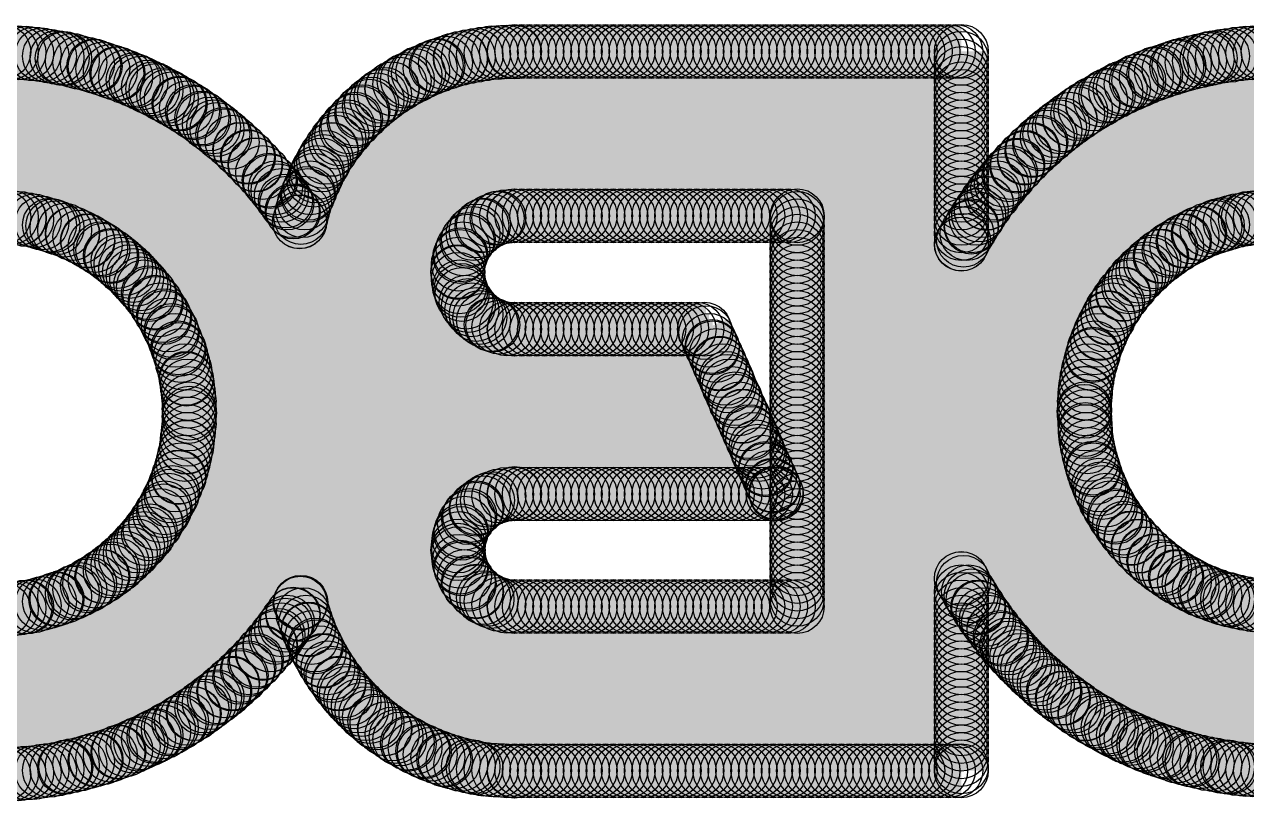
# Model space of a CAD drawing. Extents: x 100 to 134.1, y 89.7 to 148.
# Drawn here: x 128.155 to 130.424, y 115.029 to 116.472 of the extents above; entities that cross this region are included whole.
import ezdxf

# ---------------------------------------------------------------- set-up
doc = ezdxf.new("R2010")
doc.units = 0
doc.layers.get('0').update_dxf_attribs({"linetype": 'CONTINUOUS'})
doc.layers.add('SILK-BOTTOM_PHO', color=5, linetype='CONTINUOUS')

# ---------------------------------------------------------------- blocks, each defined once
blk = doc.blocks.new('ROUND_1')
blk.add_circle((0, 0), 0.05)

msp = doc.modelspace()

# ---------------------------------------------------------------- linework, layer by layer
at = {"layer": 'SILK-BOTTOM_PHO', "const_width": 0.100076}
for points in [[(128.224788, 116.409216), (127.966978, 116.409216)], [(128.11633, 116.4209), (128.11633, 116.114576)], [(128.1303, 116.420138), (128.1303, 116.113814)], [(128.144524, 116.419376), (128.144524, 116.112036)], [(128.158748, 116.418614), (128.158748, 116.10975)], [(128.172718, 116.41709), (128.172718, 116.107464)], [(128.186942, 116.415566), (128.186942, 116.1034)], [(128.201166, 116.41328), (128.201166, 116.09959)], [(128.215136, 116.41074), (128.215136, 116.094764)], [(128.22936, 116.408454), (128.22936, 116.090192)], [(128.243584, 116.405406), (128.243584, 116.083842)], [(128.95072, 116.405406), (128.95072, 115.102386)], [(129.894584, 116.409216), (128.964182, 116.409216)], [(128.964944, 116.409216), (128.964944, 116.044472)], [(128.979168, 116.412264), (128.979168, 116.07292)], [(128.993392, 116.414804), (128.993392, 116.088668)], [(129.007362, 116.41709), (129.007362, 116.09959)], [(129.021586, 116.419376), (129.021586, 116.107464)], [(129.03581, 116.420138), (129.03581, 116.113052)], [(129.04978, 116.4209), (129.04978, 116.115338)], [(129.064004, 116.4209), (129.064004, 116.116862)], [(129.894584, 116.421916), (129.064766, 116.421916)], [(129.078228, 116.421916), (129.078228, 116.116862)], [(129.092198, 116.421916), (129.092198, 116.116862)], [(129.106422, 116.421916), (129.106422, 116.116862)], [(129.120646, 116.421916), (129.120646, 116.116862)], [(129.13487, 116.421916), (129.13487, 116.116862)], [(129.14884, 116.421916), (129.14884, 116.116862)], [(129.163064, 116.421916), (129.163064, 116.116862)], [(129.177288, 116.421916), (129.177288, 116.116862)], [(129.191258, 116.421916), (129.191258, 116.116862)], [(129.205482, 116.421916), (129.205482, 116.116862)], [(129.219706, 116.421916), (129.219706, 116.116862)], [(129.233676, 116.421916), (129.233676, 116.116862)], [(129.2479, 116.421916), (129.2479, 116.116862)], [(129.262124, 116.421916), (129.262124, 116.116862)], [(129.276094, 116.421916), (129.276094, 116.116862)], [(129.290318, 116.421916), (129.290318, 116.116862)], [(129.304542, 116.421916), (129.304542, 116.116862)], [(129.318766, 116.421916), (129.318766, 116.116862)], [(129.332736, 116.421916), (129.332736, 116.116862)], [(129.34696, 116.421916), (129.34696, 116.116862)], [(129.361184, 116.421916), (129.361184, 116.116862)], [(129.375154, 116.421916), (129.375154, 116.116862)], [(129.389378, 116.421916), (129.389378, 116.116862)], [(129.403602, 116.421916), (129.403602, 116.116862)], [(129.417572, 116.421916), (129.417572, 116.116862)], [(129.431796, 116.421916), (129.431796, 116.116862)], [(129.44602, 116.421916), (129.44602, 116.116862)], [(129.45999, 116.421916), (129.45999, 116.116862)], [(129.474214, 116.421916), (129.474214, 116.116862)], [(129.488438, 116.421916), (129.488438, 116.116862)], [(129.502662, 116.421916), (129.502662, 116.116862)], [(129.516632, 116.421916), (129.516632, 116.116862)], [(129.530856, 116.421916), (129.530856, 116.116862)], [(129.54508, 116.421916), (129.54508, 116.116862)], [(129.55905, 116.421916), (129.55905, 116.116862)], [(129.573274, 116.421916), (129.573274, 116.116862)], [(129.587498, 116.421916), (129.587498, 115.086638)], [(129.601468, 116.421916), (129.601468, 115.086638)], [(129.615692, 116.421916), (129.615692, 115.086638)], [(129.629916, 116.421916), (129.629916, 115.086638)], [(129.643886, 116.421916), (129.643886, 115.086638)], [(129.65811, 116.421916), (129.65811, 115.086638)], [(129.672334, 116.421916), (129.672334, 115.086638)], [(129.686558, 116.421916), (129.686558, 115.086638)], [(129.700528, 116.421916), (129.700528, 115.086638)], [(129.714752, 116.421916), (129.714752, 115.086638)], [(129.728976, 116.421916), (129.728976, 115.086638)], [(129.742946, 116.421916), (129.742946, 115.086638)], [(129.75717, 116.421916), (129.75717, 115.086638)], [(129.771394, 116.421916), (129.771394, 115.086638)], [(129.785364, 116.421916), (129.785364, 115.086638)], [(129.799588, 116.421916), (129.799588, 115.086638)], [(129.813812, 116.421916), (129.813812, 115.086638)], [(129.827782, 116.421916), (129.827782, 115.086638)], [(129.842006, 116.421916), (129.842006, 115.086638)], [(129.85623, 116.421916), (129.85623, 115.086638)], [(129.870454, 116.421916), (129.870454, 115.086638)], [(129.884424, 116.421916), (129.884424, 115.086638)], [(129.894584, 116.421916), (129.894584, 116.064284)], [(130.337052, 116.40439), (130.337052, 116.084604)], [(130.351276, 116.407692), (130.351276, 116.090954)], [(130.614674, 116.409216), (130.356864, 116.409216)], [(130.3655, 116.41074), (130.3655, 116.09578)], [(130.379724, 116.41328), (130.379724, 116.100352)], [(130.393694, 116.414804), (130.393694, 116.104416)], [(130.407918, 116.41709), (130.407918, 116.108226)], [(130.422142, 116.418614), (130.422142, 116.110512)], [(130.436112, 116.419376), (130.436112, 116.113052)], [(130.450336, 116.420138), (130.450336, 116.114576)], [(130.46456, 116.4209), (130.46456, 116.1161)], [(128.283716, 116.394992), (127.908812, 116.394992)], [(128.257554, 116.401342), (128.257554, 116.077492)], [(128.271778, 116.398294), (128.271778, 116.070634)], [(128.286002, 116.39423), (128.286002, 116.061744)], [(128.300226, 116.389658), (128.300226, 116.053108)], [(128.314196, 116.384832), (128.314196, 116.042948)], [(128.894332, 116.38407), (128.894332, 115.123468)], [(128.908302, 116.39042), (128.908302, 115.117118)], [(129.894584, 116.394992), (128.919478, 116.394992)], [(128.922526, 116.395754), (128.922526, 115.111784)], [(128.93675, 116.40058), (128.93675, 115.106196)], [(130.26644, 116.38407), (130.26644, 116.042186)], [(130.280664, 116.388896), (130.280664, 116.052346)], [(130.294634, 116.393468), (130.294634, 116.061744)], [(130.67284, 116.394992), (130.298698, 116.394992)], [(130.308858, 116.397532), (130.308858, 116.070634)], [(130.323082, 116.401342), (130.323082, 116.077492)], [(128.362202, 116.366798), (127.830072, 116.366798)], [(128.326134, 116.381022), (127.865632, 116.381022)], [(128.32842, 116.38026), (128.32842, 116.032026)], [(128.342644, 116.374672), (128.342644, 116.019326)], [(128.356614, 116.369084), (128.356614, 116.006118)], [(128.370838, 116.362988), (128.370838, 115.99037)], [(128.851914, 116.36121), (128.851914, 115.145566)], [(129.894584, 116.366798), (128.859788, 116.366798)], [(128.865884, 116.369846), (128.865884, 115.137692)], [(128.880108, 116.376958), (128.880108, 115.129818)], [(129.894584, 116.381022), (128.886458, 116.381022)], [(130.209798, 116.36121), (130.209798, 115.988846)], [(130.751326, 116.366798), (130.219958, 116.366798)], [(130.224022, 116.36756), (130.224022, 116.004594)], [(130.238246, 116.37391), (130.238246, 116.018564)], [(130.252216, 116.379244), (130.252216, 116.031264)], [(130.71602, 116.381022), (130.255518, 116.381022)], [(128.419606, 116.338604), (127.771906, 116.338604)], [(128.392936, 116.352574), (127.799592, 116.352574)], [(128.385062, 116.355876), (128.385062, 115.97386)], [(128.399032, 116.349526), (128.399032, 115.954302)], [(128.413256, 116.341652), (128.413256, 115.931442)], [(129.894584, 116.338604), (128.817116, 116.338604)], [(128.823466, 116.342414), (128.823466, 115.164362)], [(129.894584, 116.352574), (128.836928, 116.352574)], [(128.83769, 116.352574), (128.83769, 115.154964)], [(130.80873, 116.338604), (130.162808, 116.338604)], [(130.16738, 116.34089), (130.16738, 115.926616)], [(130.181604, 116.348002), (130.181604, 115.951)], [(130.78206, 116.352574), (130.189478, 116.352574)], [(130.195828, 116.355114), (130.195828, 115.971574)], [(128.44399, 116.32438), (127.747522, 116.32438)], [(128.42748, 116.333778), (128.42748, 115.90401)], [(128.441704, 116.325904), (128.441704, 115.86845)], [(128.455674, 116.317268), (128.455674, 115.813586)], [(128.795272, 116.320316), (128.795272, 115.187222)], [(129.894584, 116.32438), (128.799082, 116.32438)], [(128.809496, 116.332254), (128.809496, 115.175284)], [(130.124962, 116.315744), (130.124962, 115.787678)], [(130.833114, 116.32438), (130.138424, 116.32438)], [(130.139186, 116.32438), (130.139186, 115.859814)], [(130.153156, 116.332254), (130.153156, 115.898422)], [(128.48717, 116.296186), (127.704342, 116.296186)], [(128.46685, 116.310156), (127.725678, 116.310156)], [(128.469898, 116.30787), (128.469898, 115.192556)], [(128.484122, 116.298472), (128.484122, 115.20297)], [(128.766824, 116.292884), (128.766824, 115.214654)], [(129.894584, 116.296186), (128.769364, 116.296186)], [(128.781048, 116.307108), (128.781048, 115.20043)], [(129.894584, 116.310156), (128.783334, 116.310156)], [(130.875532, 116.296186), (130.096006, 116.296186)], [(130.096768, 116.296186), (130.096768, 115.211606)], [(130.110738, 116.306346), (130.110738, 115.201192)], [(130.854958, 116.310156), (130.116326, 116.310156)], [(128.505966, 116.281962), (127.685546, 116.281962)], [(128.498092, 116.287296), (128.498092, 115.21313)], [(128.512316, 116.277136), (128.512316, 115.224052)], [(128.752854, 116.277136), (128.752854, 115.230402)], [(129.894584, 116.281962), (128.755902, 116.281962)], [(130.06832, 116.27485), (130.06832, 115.232688)], [(130.894328, 116.281962), (130.076956, 116.281962)], [(130.082544, 116.285772), (130.082544, 115.221766)], [(128.54051, 116.253514), (127.651764, 116.253514)], [(128.523238, 116.267738), (127.668274, 116.267738)], [(128.52654, 116.265452), (128.52654, 115.234974)], [(128.54051, 116.253514), (128.54051, 115.247674)], [(129.894584, 116.253514), (128.733042, 116.253514)], [(128.73863, 116.259864), (128.73863, 115.247674)], [(129.894584, 116.267738), (128.744218, 116.267738)], [(130.040126, 116.250466), (130.040126, 115.257072)], [(130.928872, 116.253514), (130.042412, 116.253514)], [(130.05435, 116.263166), (130.05435, 115.244626)], [(130.912362, 116.267738), (130.058922, 116.267738)], [(128.570482, 116.22532), (127.62103, 116.22532)], [(128.555496, 116.239544), (127.636016, 116.239544)], [(128.554734, 116.240306), (128.554734, 115.26012)], [(128.568958, 116.226844), (128.568958, 115.274344)], [(129.894584, 116.22532), (128.714246, 116.22532)], [(129.894584, 116.239544), (128.723644, 116.239544)], [(128.724406, 116.240306), (128.724406, 115.267994)], [(130.011932, 116.223796), (130.011932, 115.283742)], [(130.958844, 116.22532), (130.012694, 116.22532)], [(130.025902, 116.23802), (130.025902, 115.269772)], [(130.943858, 116.239544), (130.027426, 116.239544)], [(128.583944, 116.211096), (127.607822, 116.211096)], [(128.582928, 116.211858), (128.582928, 115.288568)], [(129.894584, 116.211096), (128.706372, 116.211096)], [(128.710436, 116.217446), (128.710436, 115.290092)], [(129.997708, 116.20881), (129.997708, 115.298728)], [(130.972306, 116.211096), (129.999232, 116.211096)], [(128.60909, 116.182902), (126.492508, 116.182902)], [(128.597152, 116.197126), (127.59436, 116.197126)], [(128.597152, 116.197126), (128.597152, 115.304316)], [(128.611376, 116.180616), (128.611376, 115.320064)], [(129.894584, 116.182902), (128.692402, 116.182902)], [(128.696212, 116.190776), (128.696212, 115.316762)], [(129.894584, 116.197126), (128.698498, 116.197126)], [(130.997452, 116.182902), (129.974086, 116.182902)], [(129.983484, 116.193062), (129.983484, 115.314476)], [(130.985514, 116.197126), (129.98577, 116.197126)], [(128.620774, 116.168678), (126.49962, 116.168678)], [(128.631696, 116.154708), (126.506732, 116.154708)], [(128.6256, 116.163344), (128.6256, 115.338098)], [(129.894584, 116.154708), (128.680464, 116.154708)], [(128.681988, 116.158518), (128.681988, 115.349782)], [(129.894584, 116.168678), (128.686052, 116.168678)], [(131.020058, 116.154708), (129.951226, 116.154708)], [(129.95529, 116.158518), (129.95529, 115.34902)], [(131.009136, 116.168678), (129.962402, 116.168678)], [(129.96926, 116.176552), (129.96926, 115.330986)], [(128.64211, 116.140484), (126.513844, 116.140484)], [(128.63957, 116.144294), (128.63957, 115.356894)], [(129.894584, 116.140484), (128.674876, 116.140484)], [(131.030218, 116.140484), (129.941066, 116.140484)], [(129.941066, 116.139722), (129.941066, 115.367816)], [(128.65227, 116.12626), (126.520956, 116.12626)], [(129.032508, 116.112036), (128.145286, 116.112036)], [(128.653794, 116.123974), (128.653794, 115.377468)], [(128.668018, 116.113814), (128.668018, 115.399312)], [(129.894584, 116.12626), (128.671066, 116.12626)], [(129.589784, 116.116862), (129.064766, 116.116862)], [(129.589784, 116.116862), (129.589784, 115.391438)], [(129.894584, 116.112036), (129.589784, 116.112036)], [(130.427476, 116.112036), (129.92227, 116.112036)], [(129.926842, 116.118386), (129.926842, 115.389152)], [(131.03987, 116.12626), (129.931668, 116.12626)], [(129.004314, 116.098066), (128.207262, 116.098066)], [(129.894584, 116.098066), (129.589784, 116.098066)], [(129.912872, 116.09578), (129.912872, 115.41125)], [(130.370072, 116.098066), (129.913634, 116.098066)], [(128.987804, 116.083842), (128.244346, 116.083842)], [(128.976882, 116.069618), (128.27254, 116.069618)], [(129.894584, 116.083842), (129.589784, 116.083842)], [(130.306572, 116.069618), (129.589784, 116.069618)], [(129.898648, 116.071396), (129.898648, 115.436396)], [(130.334766, 116.083842), (129.904998, 116.083842)], [(128.969008, 116.055648), (128.296162, 116.055648)], [(128.96342, 116.041424), (128.316736, 116.041424)], [(130.283712, 116.055648), (129.589784, 116.055648)], [(130.264154, 116.041424), (129.589784, 116.041424)], [(128.960372, 116.0272), (128.334008, 116.0272)], [(130.246882, 116.0272), (129.589784, 116.0272)], [(128.95961, 116.01323), (128.349756, 116.01323)], [(128.960372, 115.999006), (128.362964, 115.999006)], [(130.231896, 116.01323), (129.589784, 116.01323)], [(130.217672, 115.999006), (129.589784, 115.999006)], [(128.962658, 115.984782), (128.375664, 115.984782)], [(128.964944, 115.978432), (128.964944, 115.527328)], [(130.205988, 115.984782), (129.589784, 115.984782)], [(128.96723, 115.970812), (128.387348, 115.970812)], [(128.975104, 115.956588), (128.397508, 115.956588)], [(128.979168, 115.950238), (128.979168, 115.556538)], [(130.194812, 115.970812), (129.589784, 115.970812)], [(130.184652, 115.956588), (129.589784, 115.956588)], [(128.985518, 115.942364), (128.406144, 115.942364)], [(129.00025, 115.92814), (128.41478, 115.92814)], [(128.993392, 115.933728), (128.993392, 115.572286)], [(130.175254, 115.942364), (129.589784, 115.942364)], [(130.16738, 115.92814), (129.589784, 115.92814)], [(129.024634, 115.91417), (128.421892, 115.91417)], [(129.007362, 115.922806), (129.007362, 115.58397)], [(129.021586, 115.914932), (129.021586, 115.591844)], [(129.03581, 115.910106), (129.03581, 115.59667)], [(129.04978, 115.907058), (129.04978, 115.599718)], [(129.064004, 115.906296), (129.064004, 115.60048)], [(129.417572, 115.906296), (129.064766, 115.906296)], [(129.078228, 115.906296), (129.078228, 115.60048)], [(129.092198, 115.906296), (129.092198, 115.60048)], [(129.106422, 115.906296), (129.106422, 115.60048)], [(129.120646, 115.906296), (129.120646, 115.60048)], [(129.13487, 115.906296), (129.13487, 115.60048)], [(129.14884, 115.906296), (129.14884, 115.60048)], [(129.163064, 115.906296), (129.163064, 115.60048)], [(129.177288, 115.906296), (129.177288, 115.60048)], [(129.191258, 115.906296), (129.191258, 115.60048)], [(129.205482, 115.906296), (129.205482, 115.60048)], [(129.219706, 115.906296), (129.219706, 115.60048)], [(129.233676, 115.906296), (129.233676, 115.60048)], [(129.2479, 115.906296), (129.2479, 115.60048)], [(129.262124, 115.906296), (129.262124, 115.60048)], [(129.276094, 115.906296), (129.276094, 115.60048)], [(129.290318, 115.906296), (129.290318, 115.60048)], [(129.304542, 115.906296), (129.304542, 115.60048)], [(129.318766, 115.906296), (129.318766, 115.60048)], [(129.332736, 115.906296), (129.332736, 115.60048)], [(129.34696, 115.906296), (129.34696, 115.60048)], [(129.361184, 115.906296), (129.361184, 115.60048)], [(129.375154, 115.906296), (129.375154, 115.60048)], [(129.389378, 115.906296), (129.389378, 115.60048)], [(129.403602, 115.906296), (129.403602, 115.60048)], [(129.417572, 115.906296), (129.551176, 115.60048)], [(129.417572, 115.906296), (129.417572, 115.60048)], [(130.160268, 115.91417), (129.589784, 115.91417)], [(129.420112, 115.899946), (128.429004, 115.899946)], [(129.426208, 115.885722), (128.434592, 115.885722)], [(130.153156, 115.899946), (129.589784, 115.899946)], [(130.147822, 115.885722), (129.589784, 115.885722)], [(129.432558, 115.871752), (128.439926, 115.871752)], [(129.431796, 115.874038), (129.431796, 115.60048)], [(130.142234, 115.871752), (129.589784, 115.871752)], [(129.438908, 115.857528), (128.444752, 115.857528)], [(129.445258, 115.843304), (128.448562, 115.843304)], [(129.44602, 115.84178), (129.44602, 115.60048)], [(130.138424, 115.857528), (129.589784, 115.857528)], [(130.13436, 115.843304), (129.589784, 115.843304)], [(129.451354, 115.829334), (128.452626, 115.829334)], [(129.457704, 115.81511), (128.454912, 115.81511)], [(130.13055, 115.829334), (129.589784, 115.829334)], [(130.12801, 115.81511), (129.589784, 115.81511)], [(129.463292, 115.800886), (128.457198, 115.800886)], [(129.45999, 115.809522), (129.45999, 115.60048)], [(130.125724, 115.800886), (129.589784, 115.800886)], [(129.469642, 115.786916), (128.458976, 115.786916)], [(129.475738, 115.772692), (128.4605, 115.772692)], [(129.474214, 115.777264), (129.474214, 115.60048)], [(130.1242, 115.786916), (129.589784, 115.786916)], [(130.123438, 115.772692), (129.589784, 115.772692)], [(129.482088, 115.758468), (128.4605, 115.758468)], [(130.123438, 115.758468), (129.589784, 115.758468)], [(129.488438, 115.744244), (128.4605, 115.744244)], [(129.494788, 115.730274), (128.4605, 115.730274)], [(129.488438, 115.74526), (129.488438, 115.60048)], [(130.123438, 115.744244), (129.589784, 115.744244)], [(130.1242, 115.730274), (129.589784, 115.730274)], [(129.507234, 115.701826), (128.457198, 115.701826)], [(129.500884, 115.71605), (128.458976, 115.71605)], [(129.502662, 115.713002), (129.502662, 115.60048)], [(130.124962, 115.71605), (129.589784, 115.71605)], [(130.126486, 115.701826), (129.589784, 115.701826)], [(130.124962, 115.720114), (130.124962, 115.191794)], [(129.513584, 115.687856), (128.455674, 115.687856)], [(128.455674, 115.687094), (128.455674, 115.18392)], [(129.516632, 115.679982), (129.516632, 115.60048)], [(130.129026, 115.687856), (129.589784, 115.687856)], [(129.525268, 115.659408), (128.449324, 115.659408)], [(129.519172, 115.673632), (128.452626, 115.673632)], [(130.132074, 115.673632), (129.589784, 115.673632)], [(130.135884, 115.659408), (129.589784, 115.659408)], [(129.531618, 115.645438), (128.445514, 115.645438)], [(129.530856, 115.647724), (129.530856, 115.60048)], [(130.139948, 115.645438), (129.589784, 115.645438)], [(130.139186, 115.648486), (130.139186, 115.183158)], [(129.544318, 115.61699), (128.435354, 115.61699)], [(129.537968, 115.631214), (128.440688, 115.631214)], [(128.441704, 115.631976), (128.441704, 115.175284)], [(129.54508, 115.615466), (129.54508, 115.60048)], [(130.14452, 115.631214), (129.589784, 115.631214)], [(130.150108, 115.61699), (129.589784, 115.61699)], [(130.153156, 115.609878), (130.153156, 115.175284)], [(129.014474, 115.588796), (128.422654, 115.588796)], [(128.42748, 115.59667), (128.42748, 115.166648)], [(129.550414, 115.60302), (128.429766, 115.60302)], [(129.064766, 115.601242), (129.064766, 115.60048)], [(129.551176, 115.60048), (129.064766, 115.60048)], [(130.156458, 115.60302), (129.589784, 115.60302)], [(130.162808, 115.588796), (129.589784, 115.588796)], [(128.413256, 115.568984), (128.413256, 115.158774)], [(128.994916, 115.574572), (128.415542, 115.574572)], [(130.170682, 115.574572), (129.589784, 115.574572)], [(130.16738, 115.580922), (130.16738, 115.16741)], [(128.972056, 115.546378), (128.39827, 115.546378)], [(128.399032, 115.546378), (128.399032, 115.151916)], [(128.981454, 115.560348), (128.406906, 115.560348)], [(130.179318, 115.560348), (129.589784, 115.560348)], [(130.188716, 115.546378), (129.589784, 115.546378)], [(130.181604, 115.5573), (130.181604, 115.159536)], [(128.385062, 115.526566), (128.385062, 115.144804)], [(128.965706, 115.532154), (128.38811, 115.532154)], [(130.198876, 115.532154), (129.589784, 115.532154)], [(130.195828, 115.53698), (130.195828, 115.152678)], [(128.960372, 115.50396), (128.364488, 115.50396)], [(128.370838, 115.510056), (128.370838, 115.138454)], [(128.961896, 115.51793), (128.377188, 115.51793)], [(130.21056, 115.51793), (129.589784, 115.51793)], [(130.22326, 115.50396), (129.589784, 115.50396)], [(130.209798, 115.518692), (130.209798, 115.146328)], [(130.224022, 115.503198), (130.224022, 115.139978)], [(128.961896, 115.475512), (128.335532, 115.475512)], [(128.342644, 115.4811), (128.342644, 115.125754)], [(128.960372, 115.489736), (128.35128, 115.489736)], [(128.356614, 115.494562), (128.356614, 115.132104)], [(128.960372, 115.496086), (128.95961, 115.496086)], [(130.237484, 115.489736), (129.589784, 115.489736)], [(130.25374, 115.475512), (129.589784, 115.475512)], [(130.238246, 115.488974), (130.238246, 115.133628)], [(130.252216, 115.476274), (130.252216, 115.128294)], [(128.314196, 115.457478), (128.314196, 115.115594)], [(128.965706, 115.461542), (128.31826, 115.461542)], [(128.32842, 115.4684), (128.32842, 115.121182)], [(128.964944, 115.46459), (128.964944, 115.098322)], [(130.272028, 115.461542), (129.589784, 115.461542)], [(130.26644, 115.465352), (130.26644, 115.123468)], [(130.280664, 115.455192), (130.280664, 115.118896)], [(128.271778, 115.430046), (128.271778, 115.103148)], [(128.980692, 115.433094), (128.275842, 115.433094)], [(128.286002, 115.438682), (128.286002, 115.106958)], [(128.972056, 115.447318), (128.298448, 115.447318)], [(128.300226, 115.447318), (128.300226, 115.111022)], [(128.979168, 115.436396), (128.979168, 115.095274)], [(130.292348, 115.447318), (129.589784, 115.447318)], [(130.317494, 115.433094), (129.589784, 115.433094)], [(129.894584, 115.443254), (129.894584, 115.086638)], [(130.294634, 115.445794), (130.294634, 115.11407)], [(130.308858, 115.43792), (130.308858, 115.11026)], [(130.323082, 115.430046), (130.323082, 115.106196)], [(128.215136, 115.405662), (128.215136, 115.089686)], [(128.22936, 115.410234), (128.22936, 115.092734)], [(128.243584, 115.416584), (128.243584, 115.096036)], [(128.994154, 115.41887), (128.248156, 115.41887)], [(128.257554, 115.422934), (128.257554, 115.099084)], [(128.993392, 115.419886), (128.993392, 115.091972)], [(129.007362, 115.407948), (129.007362, 115.089686)], [(129.894584, 115.41887), (129.589784, 115.41887)], [(130.347466, 115.41887), (129.908046, 115.41887)], [(130.337052, 115.422934), (130.337052, 115.103148)], [(130.351276, 115.417346), (130.351276, 115.099846)], [(130.3655, 115.412012), (130.3655, 115.09756)], [(130.379724, 115.407186), (130.379724, 115.094512)], [(128.11633, 115.386104), (128.11633, 115.079526)], [(128.1303, 115.386866), (128.1303, 115.080288)], [(128.144524, 115.38839), (128.144524, 115.08105)], [(129.894584, 115.390676), (128.156208, 115.390676)], [(128.158748, 115.390676), (128.158748, 115.082574)], [(128.172718, 115.392962), (128.172718, 115.083336)], [(128.186942, 115.397026), (128.186942, 115.085876)], [(128.201166, 115.400836), (128.201166, 115.0874)], [(129.013712, 115.4049), (128.21285, 115.4049)], [(129.021586, 115.400836), (129.021586, 115.088162)], [(129.03581, 115.395502), (129.03581, 115.0874)], [(129.04978, 115.3922), (129.04978, 115.086638)], [(129.064004, 115.391438), (129.064004, 115.085876)], [(129.589784, 115.391438), (129.064766, 115.391438)], [(129.078228, 115.391438), (129.078228, 115.086638)], [(129.092198, 115.391438), (129.092198, 115.086638)], [(129.106422, 115.391438), (129.106422, 115.086638)], [(129.120646, 115.391438), (129.120646, 115.086638)], [(129.13487, 115.391438), (129.13487, 115.086638)], [(129.14884, 115.391438), (129.14884, 115.086638)], [(129.163064, 115.391438), (129.163064, 115.086638)], [(129.177288, 115.391438), (129.177288, 115.086638)], [(129.191258, 115.391438), (129.191258, 115.086638)], [(129.205482, 115.391438), (129.205482, 115.086638)], [(129.219706, 115.391438), (129.219706, 115.086638)], [(129.233676, 115.391438), (129.233676, 115.086638)], [(129.2479, 115.391438), (129.2479, 115.086638)], [(129.262124, 115.391438), (129.262124, 115.086638)], [(129.276094, 115.391438), (129.276094, 115.086638)], [(129.290318, 115.391438), (129.290318, 115.086638)], [(129.304542, 115.391438), (129.304542, 115.086638)], [(129.318766, 115.391438), (129.318766, 115.086638)], [(129.332736, 115.391438), (129.332736, 115.086638)], [(129.34696, 115.391438), (129.34696, 115.086638)], [(129.361184, 115.391438), (129.361184, 115.086638)], [(129.375154, 115.391438), (129.375154, 115.086638)], [(129.389378, 115.391438), (129.389378, 115.086638)], [(129.403602, 115.391438), (129.403602, 115.086638)], [(129.417572, 115.391438), (129.417572, 115.086638)], [(129.431796, 115.391438), (129.431796, 115.086638)], [(129.44602, 115.391438), (129.44602, 115.086638)], [(129.45999, 115.391438), (129.45999, 115.086638)], [(129.474214, 115.391438), (129.474214, 115.086638)], [(129.488438, 115.391438), (129.488438, 115.086638)], [(129.502662, 115.391438), (129.502662, 115.086638)], [(129.516632, 115.391438), (129.516632, 115.086638)], [(129.530856, 115.391438), (129.530856, 115.086638)], [(129.54508, 115.391438), (129.54508, 115.086638)], [(129.55905, 115.391438), (129.55905, 115.086638)], [(129.573274, 115.391438), (129.573274, 115.086638)], [(129.894584, 115.4049), (129.589784, 115.4049)], [(130.389122, 115.4049), (129.916682, 115.4049)], [(131.045204, 115.390676), (129.925318, 115.390676)], [(130.393694, 115.403376), (130.393694, 115.092734)], [(130.407918, 115.400074), (130.407918, 115.090448)], [(130.422142, 115.397026), (130.422142, 115.088924)], [(130.436112, 115.39474), (130.436112, 115.088162)], [(130.450336, 115.392962), (130.450336, 115.0874)], [(130.46456, 115.3922), (130.46456, 115.086638)], [(128.653032, 115.376452), (127.53848, 115.376452)], [(128.642872, 115.362482), (127.548894, 115.362482)], [(129.894584, 115.376452), (128.67259, 115.376452)], [(129.894584, 115.362482), (128.677416, 115.362482)], [(131.035806, 115.376452), (129.934716, 115.376452)], [(131.026408, 115.362482), (129.94513, 115.362482)], [(128.632458, 115.348258), (127.559054, 115.348258)], [(129.894584, 115.348258), (128.681988, 115.348258)], [(131.015486, 115.348258), (129.95529, 115.348258)], [(128.621536, 115.334034), (127.569976, 115.334034)], [(128.610614, 115.320064), (127.580898, 115.320064)], [(129.894584, 115.334034), (128.688338, 115.334034)], [(129.894584, 115.320064), (128.694688, 115.320064)], [(131.00431, 115.334034), (129.966974, 115.334034)], [(130.992626, 115.320064), (129.978912, 115.320064)], [(128.597914, 115.30584), (127.593598, 115.30584)], [(129.894584, 115.30584), (128.7018, 115.30584)], [(130.979926, 115.30584), (129.990596, 115.30584)], [(128.585468, 115.291616), (127.606044, 115.291616)], [(128.571244, 115.277646), (127.619506, 115.277646)], [(129.894584, 115.291616), (128.709674, 115.291616)], [(129.894584, 115.277646), (128.71831, 115.277646)], [(130.96748, 115.291616), (130.004058, 115.291616)], [(130.953256, 115.277646), (130.018028, 115.277646)], [(128.55702, 115.263422), (127.634492, 115.263422)], [(128.541272, 115.249198), (127.649478, 115.249198)], [(129.894584, 115.263422), (128.727708, 115.263422)], [(129.894584, 115.249198), (128.737868, 115.249198)], [(130.93827, 115.263422), (130.033014, 115.263422)], [(130.922776, 115.249198), (130.048762, 115.249198)], [(128.524762, 115.234974), (127.665988, 115.234974)], [(129.894584, 115.234974), (128.74879, 115.234974)], [(130.905504, 115.234974), (130.066034, 115.234974)], [(128.50749, 115.221004), (127.684022, 115.221004)], [(128.488694, 115.20678), (127.702818, 115.20678)], [(129.894584, 115.221004), (128.760728, 115.221004)], [(129.894584, 115.20678), (128.774698, 115.20678)], [(130.887216, 115.221004), (130.084068, 115.221004)], [(130.867658, 115.20678), (130.10388, 115.20678)], [(128.468374, 115.192556), (127.723392, 115.192556)], [(128.446276, 115.178586), (127.745236, 115.178586)], [(129.894584, 115.192556), (128.788922, 115.192556)], [(129.894584, 115.178586), (128.805432, 115.178586)], [(130.846322, 115.192556), (130.1242, 115.192556)], [(130.823716, 115.178586), (130.147822, 115.178586)], [(128.421892, 115.164362), (127.768858, 115.164362)], [(129.894584, 115.164362), (128.824228, 115.164362)], [(130.79857, 115.164362), (130.172968, 115.164362)], [(128.395222, 115.150138), (127.79629, 115.150138)], [(128.36525, 115.136168), (127.826262, 115.136168)], [(129.894584, 115.150138), (128.844802, 115.150138)], [(129.894584, 115.136168), (128.869186, 115.136168)], [(130.770122, 115.150138), (130.201162, 115.150138)], [(130.737864, 115.136168), (130.23342, 115.136168)], [(128.329944, 115.121944), (127.860806, 115.121944)], [(129.894584, 115.121944), (128.89738, 115.121944)], [(130.700272, 115.121944), (130.271266, 115.121944)], [(128.287526, 115.10772), (127.903224, 115.10772)], [(128.231646, 115.09375), (127.959104, 115.09375)], [(129.894584, 115.10772), (128.933448, 115.10772)], [(129.894584, 115.09375), (128.987804, 115.09375)], [(130.652266, 115.10772), (130.319018, 115.10772)], [(130.582416, 115.09375), (130.389122, 115.09375)], [(129.894584, 115.086638), (129.064766, 115.086638)], [(129.064766, 115.086638), (129.064766, 115.085876)]]:
    msp.add_lwpolyline(points, dxfattribs=at)
for points in [[(128.665732, 116.105432, 0.2590632), (128.095756, 116.421996)], [(129.064766, 116.421916, 0.3476821), (128.665478, 116.10594)], [(130.48615, 116.421916, 0.2787557), (129.894838, 116.064538)], [(128.461262, 115.750594, 0.4142136), (128.095756, 116.1161)], [(129.064766, 116.116862, 0.4142191), (128.95961, 116.011452)], [(130.485642, 116.116862, 0.4142136), (130.122676, 115.753896)], [(128.95961, 116.011452, 0.4086192), (129.064766, 115.906296)], [(128.095756, 115.385088, 0.4142136), (128.461262, 115.750594)], [(130.123438, 115.753896, 0.412169), (130.485642, 115.391438)], [(129.064766, 115.601242, 0.4142136), (128.95961, 115.496086)], [(128.960372, 115.496086, 0.4113831), (129.064766, 115.391438)], [(129.894584, 115.443508, 0.2778075), (130.485388, 115.086638)], [(128.095756, 115.079526, 0.260049), (128.666748, 115.398042)], [(128.667002, 115.397788, 0.3438409), (129.064766, 115.086638)]]:
    msp.add_lwpolyline(points, format="xyb", dxfattribs=at)

# ---------------------------------------------------------------- block references
at = {"layer": 'SILK-BOTTOM_PHO'}
for p in [(128.11633, 116.4209), (128.1303, 116.420138), (128.144524, 116.419376), (128.158748, 116.418614), (128.172718, 116.41709), (128.186942, 116.415566), (128.201166, 116.41328), (128.215136, 116.41074), (128.224788, 116.409216), (128.22936, 116.408454), (128.243584, 116.405406), (128.95072, 116.405406), (128.964182, 116.409216), (128.964944, 116.409216), (128.979168, 116.412264), (128.993392, 116.414804), (129.007362, 116.41709), (129.021586, 116.419376), (129.03581, 116.420138), (129.04978, 116.4209), (129.064004, 116.4209), (129.064766, 116.421916), (129.064766, 116.421916), (129.064766, 116.421916), (129.078228, 116.421916), (129.092198, 116.421916), (129.106422, 116.421916), (129.120646, 116.421916), (129.13487, 116.421916), (129.14884, 116.421916), (129.163064, 116.421916), (129.177288, 116.421916), (129.191258, 116.421916), (129.205482, 116.421916), (129.219706, 116.421916), (129.233676, 116.421916), (129.2479, 116.421916), (129.262124, 116.421916), (129.276094, 116.421916), (129.290318, 116.421916), (129.304542, 116.421916), (129.318766, 116.421916), (129.332736, 116.421916), (129.34696, 116.421916), (129.361184, 116.421916), (129.375154, 116.421916), (129.389378, 116.421916), (129.403602, 116.421916), (129.417572, 116.421916), (129.431796, 116.421916), (129.44602, 116.421916), (129.45999, 116.421916), (129.474214, 116.421916), (129.488438, 116.421916), (129.502662, 116.421916), (129.516632, 116.421916), (129.530856, 116.421916), (129.54508, 116.421916), (129.55905, 116.421916), (129.573274, 116.421916), (129.587498, 116.421916), (129.601468, 116.421916), (129.615692, 116.421916), (129.629916, 116.421916), (129.643886, 116.421916), (129.65811, 116.421916), (129.672334, 116.421916), (129.686558, 116.421916), (129.700528, 116.421916), (129.714752, 116.421916), (129.728976, 116.421916), (129.742946, 116.421916), (129.75717, 116.421916), (129.771394, 116.421916), (129.785364, 116.421916), (129.799588, 116.421916), (129.813812, 116.421916), (129.827782, 116.421916), (129.842006, 116.421916), (129.85623, 116.421916), (129.870454, 116.421916), (129.884424, 116.421916), (129.894584, 116.421916), (129.894584, 116.421916), (129.894584, 116.409216), (130.337052, 116.40439), (130.351276, 116.407692), (130.356864, 116.409216), (130.3655, 116.41074), (130.379724, 116.41328), (130.393694, 116.414804), (130.407918, 116.41709), (130.422142, 116.418614), (130.436112, 116.419376), (130.450336, 116.420138), (130.46456, 116.4209), (128.257554, 116.401342), (128.271778, 116.398294), (128.283716, 116.394992), (128.286002, 116.39423), (128.300226, 116.389658), (128.314196, 116.384832), (128.894332, 116.38407), (128.908302, 116.39042), (128.919478, 116.394992), (128.922526, 116.395754), (128.93675, 116.40058), (129.894584, 116.394992), (130.26644, 116.38407), (130.280664, 116.388896), (130.294634, 116.393468), (130.298698, 116.394992), (130.308858, 116.397532), (130.323082, 116.401342), (128.326134, 116.381022), (128.32842, 116.38026), (128.342644, 116.374672), (128.356614, 116.369084), (128.362202, 116.366798), (128.370838, 116.362988), (128.851914, 116.36121), (128.859788, 116.366798), (128.865884, 116.369846), (128.880108, 116.376958), (128.886458, 116.381022), (129.894584, 116.381022), (129.894584, 116.366798), (130.209798, 116.36121), (130.219958, 116.366798), (130.224022, 116.36756), (130.238246, 116.37391), (130.252216, 116.379244), (130.255518, 116.381022), (128.385062, 116.355876), (128.392936, 116.352574), (128.399032, 116.349526), (128.413256, 116.341652), (128.419606, 116.338604), (128.817116, 116.338604), (128.823466, 116.342414), (128.836928, 116.352574), (128.83769, 116.352574), (129.894584, 116.352574), (129.894584, 116.338604), (130.162808, 116.338604), (130.16738, 116.34089), (130.181604, 116.348002), (130.189478, 116.352574), (130.195828, 116.355114), (128.42748, 116.333778), (128.441704, 116.325904), (128.44399, 116.32438), (128.455674, 116.317268), (128.795272, 116.320316), (128.799082, 116.32438), (128.809496, 116.332254), (129.894584, 116.32438), (130.124962, 116.315744), (130.138424, 116.32438), (130.139186, 116.32438), (130.153156, 116.332254), (128.46685, 116.310156), (128.469898, 116.30787), (128.484122, 116.298472), (128.48717, 116.296186), (128.766824, 116.292884), (128.769364, 116.296186), (128.781048, 116.307108), (128.783334, 116.310156), (129.894584, 116.310156), (129.894584, 116.296186), (130.096006, 116.296186), (130.096768, 116.296186), (130.110738, 116.306346), (130.116326, 116.310156), (128.498092, 116.287296), (128.505966, 116.281962), (128.512316, 116.277136), (128.752854, 116.277136), (128.755902, 116.281962), (129.894584, 116.281962), (130.06832, 116.27485), (130.076956, 116.281962), (130.082544, 116.285772), (128.523238, 116.267738), (128.52654, 116.265452), (128.54051, 116.253514), (128.54051, 116.253514), (128.733042, 116.253514), (128.73863, 116.259864), (128.744218, 116.267738), (129.894584, 116.267738), (129.894584, 116.253514), (130.040126, 116.250466), (130.042412, 116.253514), (130.05435, 116.263166), (130.058922, 116.267738), (128.554734, 116.240306), (128.555496, 116.239544), (128.568958, 116.226844), (128.570482, 116.22532), (128.714246, 116.22532), (128.723644, 116.239544), (128.724406, 116.240306), (129.894584, 116.239544), (129.894584, 116.22532), (130.011932, 116.223796), (130.012694, 116.22532), (130.025902, 116.23802), (130.027426, 116.239544), (128.582928, 116.211858), (128.583944, 116.211096), (128.706372, 116.211096), (128.710436, 116.217446), (129.894584, 116.211096), (129.997708, 116.20881), (129.999232, 116.211096), (128.597152, 116.197126), (128.597152, 116.197126), (128.60909, 116.182902), (128.611376, 116.180616), (128.692402, 116.182902), (128.696212, 116.190776), (128.698498, 116.197126), (129.894584, 116.197126), (129.894584, 116.182902), (129.974086, 116.182902), (129.983484, 116.193062), (129.98577, 116.197126), (128.620774, 116.168678), (128.6256, 116.163344), (128.631696, 116.154708), (128.680464, 116.154708), (128.681988, 116.158518), (128.686052, 116.168678), (129.894584, 116.168678), (129.894584, 116.154708), (129.951226, 116.154708), (129.95529, 116.158518), (129.962402, 116.168678), (129.96926, 116.176552), (128.63957, 116.144294), (128.64211, 116.140484), (128.674876, 116.140484), (129.894584, 116.140484), (129.941066, 116.140484), (129.941066, 116.139722), (128.11633, 116.114576), (128.1303, 116.113814), (128.144524, 116.112036), (128.145286, 116.112036), (128.158748, 116.10975), (128.65227, 116.12626), (128.653794, 116.123974), (128.668018, 116.113814), (128.671066, 116.12626), (129.032508, 116.112036), (129.03581, 116.113052), (129.04978, 116.115338), (129.064004, 116.116862), (129.064766, 116.116862), (129.064766, 116.116862), (129.064766, 116.116862), (129.078228, 116.116862), (129.092198, 116.116862), (129.106422, 116.116862), (129.120646, 116.116862), (129.13487, 116.116862), (129.14884, 116.116862), (129.163064, 116.116862), (129.177288, 116.116862), (129.191258, 116.116862), (129.205482, 116.116862), (129.219706, 116.116862), (129.233676, 116.116862), (129.2479, 116.116862), (129.262124, 116.116862), (129.276094, 116.116862), (129.290318, 116.116862), (129.304542, 116.116862), (129.318766, 116.116862), (129.332736, 116.116862), (129.34696, 116.116862), (129.361184, 116.116862), (129.375154, 116.116862), (129.389378, 116.116862), (129.403602, 116.116862), (129.417572, 116.116862), (129.431796, 116.116862), (129.44602, 116.116862), (129.45999, 116.116862), (129.474214, 116.116862), (129.488438, 116.116862), (129.502662, 116.116862), (129.516632, 116.116862), (129.530856, 116.116862), (129.54508, 116.116862), (129.55905, 116.116862), (129.573274, 116.116862), (129.589784, 116.116862), (129.589784, 116.116862), (129.589784, 116.112036), (129.894584, 116.12626), (129.894584, 116.112036), (129.92227, 116.112036), (129.926842, 116.118386), (129.931668, 116.12626), (130.422142, 116.110512), (130.427476, 116.112036), (130.436112, 116.113052), (130.450336, 116.114576), (130.46456, 116.1161), (128.172718, 116.107464), (128.186942, 116.1034), (128.201166, 116.09959), (128.207262, 116.098066), (128.215136, 116.094764), (128.22936, 116.090192), (128.665478, 116.10594), (128.665478, 116.10594), (128.665732, 116.105432), (128.993392, 116.088668), (129.004314, 116.098066), (129.007362, 116.09959), (129.021586, 116.107464), (129.589784, 116.098066), (129.894584, 116.098066), (129.912872, 116.09578), (129.913634, 116.098066), (130.351276, 116.090954), (130.3655, 116.09578), (130.370072, 116.098066), (130.379724, 116.100352), (130.393694, 116.104416), (130.407918, 116.108226), (128.243584, 116.083842), (128.244346, 116.083842), (128.257554, 116.077492), (128.271778, 116.070634), (128.27254, 116.069618), (128.976882, 116.069618), (128.979168, 116.07292), (128.987804, 116.083842), (129.589784, 116.083842), (129.589784, 116.069618), (129.894584, 116.083842), (129.894584, 116.064284), (129.894838, 116.064538), (129.898648, 116.071396), (129.904998, 116.083842), (130.306572, 116.069618), (130.308858, 116.070634), (130.323082, 116.077492), (130.334766, 116.083842), (130.337052, 116.084604), (128.286002, 116.061744), (128.296162, 116.055648), (128.300226, 116.053108), (128.314196, 116.042948), (128.316736, 116.041424), (128.96342, 116.041424), (128.964944, 116.044472), (128.969008, 116.055648), (129.589784, 116.055648), (129.589784, 116.041424), (130.264154, 116.041424), (130.26644, 116.042186), (130.280664, 116.052346), (130.283712, 116.055648), (130.294634, 116.061744), (128.32842, 116.032026), (128.334008, 116.0272), (128.342644, 116.019326), (128.960372, 116.0272), (129.589784, 116.0272), (130.238246, 116.018564), (130.246882, 116.0272), (130.252216, 116.031264), (128.349756, 116.01323), (128.356614, 116.006118), (128.362964, 115.999006), (128.95961, 116.01323), (128.95961, 116.011452), (128.95961, 116.011452), (128.960372, 115.999006), (129.589784, 116.01323), (129.589784, 115.999006), (130.217672, 115.999006), (130.224022, 116.004594), (130.231896, 116.01323), (128.370838, 115.99037), (128.375664, 115.984782), (128.385062, 115.97386), (128.962658, 115.984782), (128.964944, 115.978432), (129.589784, 115.984782), (130.205988, 115.984782), (130.209798, 115.988846), (128.387348, 115.970812), (128.397508, 115.956588), (128.399032, 115.954302), (128.96723, 115.970812), (128.975104, 115.956588), (128.979168, 115.950238), (129.589784, 115.970812), (129.589784, 115.956588), (130.181604, 115.951), (130.184652, 115.956588), (130.194812, 115.970812), (130.195828, 115.971574), (128.406144, 115.942364), (128.413256, 115.931442), (128.41478, 115.92814), (128.985518, 115.942364), (128.993392, 115.933728), (129.00025, 115.92814), (129.589784, 115.942364), (129.589784, 115.92814), (130.16738, 115.92814), (130.175254, 115.942364), (128.421892, 115.91417), (129.007362, 115.922806), (129.021586, 115.914932), (129.024634, 115.91417), (129.03581, 115.910106), (129.04978, 115.907058), (129.064004, 115.906296), (129.064766, 115.906296), (129.064766, 115.906296), (129.078228, 115.906296), (129.092198, 115.906296), (129.106422, 115.906296), (129.120646, 115.906296), (129.13487, 115.906296), (129.14884, 115.906296), (129.163064, 115.906296), (129.177288, 115.906296), (129.191258, 115.906296), (129.205482, 115.906296), (129.219706, 115.906296), (129.233676, 115.906296), (129.2479, 115.906296), (129.262124, 115.906296), (129.276094, 115.906296), (129.290318, 115.906296), (129.304542, 115.906296), (129.318766, 115.906296), (129.332736, 115.906296), (129.34696, 115.906296), (129.361184, 115.906296), (129.375154, 115.906296), (129.389378, 115.906296), (129.403602, 115.906296), (129.417572, 115.906296), (129.417572, 115.906296), (129.417572, 115.906296), (129.589784, 115.91417), (130.160268, 115.91417), (130.16738, 115.926616), (128.42748, 115.90401), (128.429004, 115.899946), (128.434592, 115.885722), (129.420112, 115.899946), (129.426208, 115.885722), (129.589784, 115.899946), (129.589784, 115.885722), (130.147822, 115.885722), (130.153156, 115.899946), (130.153156, 115.898422), (128.439926, 115.871752), (128.441704, 115.86845), (129.431796, 115.874038), (129.432558, 115.871752), (129.589784, 115.871752), (130.139186, 115.859814), (130.142234, 115.871752), (128.444752, 115.857528), (128.448562, 115.843304), (129.438908, 115.857528), (129.445258, 115.843304), (129.44602, 115.84178), (129.589784, 115.857528), (129.589784, 115.843304), (130.13436, 115.843304), (130.138424, 115.857528), (128.452626, 115.829334), (128.454912, 115.81511), (129.451354, 115.829334), (129.457704, 115.81511), (129.589784, 115.829334), (129.589784, 115.81511), (130.12801, 115.81511), (130.13055, 115.829334), (128.455674, 115.813586), (128.457198, 115.800886), (129.45999, 115.809522), (129.463292, 115.800886), (129.589784, 115.800886), (130.125724, 115.800886), (128.458976, 115.786916), (128.4605, 115.772692), (129.469642, 115.786916), (129.474214, 115.777264), (129.475738, 115.772692), (129.589784, 115.786916), (129.589784, 115.772692), (130.123438, 115.772692), (130.1242, 115.786916), (130.124962, 115.787678), (128.4605, 115.758468), (128.461262, 115.750594), (128.461262, 115.750594), (128.461262, 115.750594), (129.482088, 115.758468), (129.589784, 115.758468), (130.122676, 115.753896), (130.123438, 115.758468), (130.123438, 115.753896), (130.123438, 115.753896), (128.4605, 115.744244), (128.4605, 115.730274), (129.488438, 115.74526), (129.488438, 115.744244), (129.494788, 115.730274), (129.589784, 115.744244), (129.589784, 115.730274), (130.123438, 115.744244), (130.1242, 115.730274), (128.457198, 115.701826), (128.458976, 115.71605), (129.500884, 115.71605), (129.502662, 115.713002), (129.507234, 115.701826), (129.589784, 115.71605), (129.589784, 115.701826), (130.124962, 115.720114), (130.124962, 115.71605), (130.126486, 115.701826), (128.455674, 115.687856), (128.455674, 115.687094), (129.513584, 115.687856), (129.516632, 115.679982), (129.589784, 115.687856), (130.129026, 115.687856), (128.449324, 115.659408), (128.452626, 115.673632), (129.519172, 115.673632), (129.525268, 115.659408), (129.589784, 115.673632), (129.589784, 115.659408), (130.132074, 115.673632), (130.135884, 115.659408), (128.445514, 115.645438), (129.530856, 115.647724), (129.531618, 115.645438), (129.589784, 115.645438), (130.139186, 115.648486), (130.139948, 115.645438), (128.435354, 115.61699), (128.440688, 115.631214), (128.441704, 115.631976), (129.537968, 115.631214), (129.544318, 115.61699), (129.54508, 115.615466), (129.589784, 115.631214), (129.589784, 115.61699), (130.14452, 115.631214), (130.150108, 115.61699), (130.153156, 115.609878), (128.422654, 115.588796), (128.42748, 115.59667), (128.429766, 115.60302), (129.014474, 115.588796), (129.021586, 115.591844), (129.03581, 115.59667), (129.04978, 115.599718), (129.064004, 115.60048), (129.064766, 115.601242), (129.064766, 115.601242), (129.064766, 115.601242), (129.064766, 115.60048), (129.064766, 115.60048), (129.078228, 115.60048), (129.092198, 115.60048), (129.106422, 115.60048), (129.120646, 115.60048), (129.13487, 115.60048), (129.14884, 115.60048), (129.163064, 115.60048), (129.177288, 115.60048), (129.191258, 115.60048), (129.205482, 115.60048), (129.219706, 115.60048), (129.233676, 115.60048), (129.2479, 115.60048), (129.262124, 115.60048), (129.276094, 115.60048), (129.290318, 115.60048), (129.304542, 115.60048), (129.318766, 115.60048), (129.332736, 115.60048), (129.34696, 115.60048), (129.361184, 115.60048), (129.375154, 115.60048), (129.389378, 115.60048), (129.403602, 115.60048), (129.417572, 115.60048), (129.431796, 115.60048), (129.44602, 115.60048), (129.45999, 115.60048), (129.474214, 115.60048), (129.488438, 115.60048), (129.502662, 115.60048), (129.516632, 115.60048), (129.530856, 115.60048), (129.54508, 115.60048), (129.550414, 115.60302), (129.551176, 115.60048), (129.589784, 115.60302), (129.589784, 115.588796), (130.156458, 115.60302), (130.162808, 115.588796), (128.413256, 115.568984), (128.415542, 115.574572), (128.993392, 115.572286), (128.994916, 115.574572), (129.007362, 115.58397), (129.589784, 115.574572), (130.16738, 115.580922), (130.170682, 115.574572), (128.39827, 115.546378), (128.399032, 115.546378), (128.406906, 115.560348), (128.972056, 115.546378), (128.979168, 115.556538), (128.981454, 115.560348), (129.589784, 115.560348), (129.589784, 115.546378), (130.179318, 115.560348), (130.181604, 115.5573), (130.188716, 115.546378), (128.385062, 115.526566), (128.38811, 115.532154), (128.964944, 115.527328), (128.965706, 115.532154), (129.589784, 115.532154), (130.195828, 115.53698), (130.198876, 115.532154), (128.364488, 115.50396), (128.370838, 115.510056), (128.377188, 115.51793), (128.960372, 115.50396), (128.961896, 115.51793), (129.589784, 115.51793), (129.589784, 115.50396), (130.209798, 115.518692), (130.21056, 115.51793), (130.22326, 115.50396), (130.224022, 115.503198), (128.335532, 115.475512), (128.342644, 115.4811), (128.35128, 115.489736), (128.356614, 115.494562), (128.95961, 115.496086), (128.95961, 115.496086), (128.960372, 115.496086), (128.960372, 115.496086), (128.960372, 115.496086), (128.960372, 115.489736), (128.961896, 115.475512), (129.589784, 115.489736), (129.589784, 115.475512), (130.237484, 115.489736), (130.238246, 115.488974), (130.252216, 115.476274), (130.25374, 115.475512), (128.314196, 115.457478), (128.31826, 115.461542), (128.32842, 115.4684), (128.964944, 115.46459), (128.965706, 115.461542), (129.589784, 115.461542), (130.26644, 115.465352), (130.272028, 115.461542), (130.280664, 115.455192), (128.271778, 115.430046), (128.275842, 115.433094), (128.286002, 115.438682), (128.298448, 115.447318), (128.300226, 115.447318), (128.972056, 115.447318), (128.979168, 115.436396), (128.980692, 115.433094), (129.589784, 115.447318), (129.589784, 115.433094), (129.894584, 115.443508), (129.894584, 115.443254), (129.894584, 115.443254), (129.898648, 115.436396), (130.292348, 115.447318), (130.294634, 115.445794), (130.308858, 115.43792), (130.317494, 115.433094), (130.323082, 115.430046), (128.215136, 115.405662), (128.22936, 115.410234), (128.243584, 115.416584), (128.248156, 115.41887), (128.257554, 115.422934), (128.993392, 115.419886), (128.994154, 115.41887), (129.007362, 115.407948), (129.589784, 115.41887), (129.894584, 115.41887), (129.908046, 115.41887), (129.912872, 115.41125), (130.337052, 115.422934), (130.347466, 115.41887), (130.351276, 115.417346), (130.3655, 115.412012), (130.379724, 115.407186), (128.11633, 115.386104), (128.1303, 115.386866), (128.144524, 115.38839), (128.156208, 115.390676), (128.158748, 115.390676), (128.172718, 115.392962), (128.186942, 115.397026), (128.201166, 115.400836), (128.21285, 115.4049), (128.666748, 115.398042), (128.667002, 115.397788), (128.667256, 115.397788), (128.668018, 115.399312), (129.013712, 115.4049), (129.021586, 115.400836), (129.03581, 115.395502), (129.04978, 115.3922), (129.064004, 115.391438), (129.064766, 115.391438), (129.064766, 115.391438), (129.078228, 115.391438), (129.092198, 115.391438), (129.106422, 115.391438), (129.120646, 115.391438), (129.13487, 115.391438), (129.14884, 115.391438), (129.163064, 115.391438), (129.177288, 115.391438), (129.191258, 115.391438), (129.205482, 115.391438), (129.219706, 115.391438), (129.233676, 115.391438), (129.2479, 115.391438), (129.262124, 115.391438), (129.276094, 115.391438), (129.290318, 115.391438), (129.304542, 115.391438), (129.318766, 115.391438), (129.332736, 115.391438), (129.34696, 115.391438), (129.361184, 115.391438), (129.375154, 115.391438), (129.389378, 115.391438), (129.403602, 115.391438), (129.417572, 115.391438), (129.431796, 115.391438), (129.44602, 115.391438), (129.45999, 115.391438), (129.474214, 115.391438), (129.488438, 115.391438), (129.502662, 115.391438), (129.516632, 115.391438), (129.530856, 115.391438), (129.54508, 115.391438), (129.55905, 115.391438), (129.573274, 115.391438), (129.589784, 115.4049), (129.589784, 115.391438), (129.589784, 115.391438), (129.894584, 115.4049), (129.894584, 115.390676), (129.916682, 115.4049), (129.925318, 115.390676), (129.926842, 115.389152), (130.389122, 115.4049), (130.393694, 115.403376), (130.407918, 115.400074), (130.422142, 115.397026), (130.436112, 115.39474), (130.450336, 115.392962), (130.46456, 115.3922), (128.642872, 115.362482), (128.653032, 115.376452), (128.653794, 115.377468), (128.67259, 115.376452), (128.677416, 115.362482), (129.894584, 115.376452), (129.894584, 115.362482), (129.934716, 115.376452), (129.941066, 115.367816), (129.94513, 115.362482), (128.6256, 115.338098), (128.632458, 115.348258), (128.63957, 115.356894), (128.681988, 115.349782), (128.681988, 115.348258), (129.894584, 115.348258), (129.95529, 115.34902), (129.95529, 115.348258), (128.610614, 115.320064), (128.611376, 115.320064), (128.621536, 115.334034), (128.688338, 115.334034), (128.694688, 115.320064), (128.696212, 115.316762), (129.894584, 115.334034), (129.894584, 115.320064), (129.966974, 115.334034), (129.96926, 115.330986), (129.978912, 115.320064), (128.597152, 115.304316), (128.597914, 115.30584), (128.7018, 115.30584), (129.894584, 115.30584), (129.983484, 115.314476), (129.990596, 115.30584), (129.997708, 115.298728), (128.568958, 115.274344), (128.571244, 115.277646), (128.582928, 115.288568), (128.585468, 115.291616), (128.709674, 115.291616), (128.710436, 115.290092), (128.71831, 115.277646), (129.894584, 115.291616), (129.894584, 115.277646), (130.004058, 115.291616), (130.011932, 115.283742), (130.018028, 115.277646), (130.025902, 115.269772), (128.54051, 115.247674), (128.541272, 115.249198), (128.554734, 115.26012), (128.55702, 115.263422), (128.724406, 115.267994), (128.727708, 115.263422), (128.737868, 115.249198), (128.73863, 115.247674), (129.894584, 115.263422), (129.894584, 115.249198), (130.033014, 115.263422), (130.040126, 115.257072), (130.048762, 115.249198), (128.512316, 115.224052), (128.524762, 115.234974), (128.52654, 115.234974), (128.74879, 115.234974), (128.752854, 115.230402), (129.894584, 115.234974), (130.05435, 115.244626), (130.066034, 115.234974), (130.06832, 115.232688), (128.484122, 115.20297), (128.488694, 115.20678), (128.498092, 115.21313), (128.50749, 115.221004), (128.760728, 115.221004), (128.766824, 115.214654), (128.774698, 115.20678), (129.894584, 115.221004), (129.894584, 115.20678), (130.082544, 115.221766), (130.084068, 115.221004), (130.096768, 115.211606), (130.10388, 115.20678), (130.110738, 115.201192), (128.446276, 115.178586), (128.455674, 115.18392), (128.468374, 115.192556), (128.469898, 115.192556), (128.781048, 115.20043), (128.788922, 115.192556), (128.795272, 115.187222), (128.805432, 115.178586), (129.894584, 115.192556), (129.894584, 115.178586), (130.1242, 115.192556), (130.124962, 115.191794), (130.139186, 115.183158), (130.147822, 115.178586), (128.413256, 115.158774), (128.421892, 115.164362), (128.42748, 115.166648), (128.441704, 115.175284), (128.809496, 115.175284), (128.823466, 115.164362), (128.824228, 115.164362), (129.894584, 115.164362), (130.153156, 115.175284), (130.16738, 115.16741), (130.172968, 115.164362), (130.181604, 115.159536), (128.36525, 115.136168), (128.370838, 115.138454), (128.385062, 115.144804), (128.395222, 115.150138), (128.399032, 115.151916), (128.83769, 115.154964), (128.844802, 115.150138), (128.851914, 115.145566), (128.865884, 115.137692), (128.869186, 115.136168), (129.894584, 115.150138), (129.894584, 115.136168), (130.195828, 115.152678), (130.201162, 115.150138), (130.209798, 115.146328), (130.224022, 115.139978), (130.23342, 115.136168), (130.238246, 115.133628), (128.300226, 115.111022), (128.314196, 115.115594), (128.32842, 115.121182), (128.329944, 115.121944), (128.342644, 115.125754), (128.356614, 115.132104), (128.880108, 115.129818), (128.894332, 115.123468), (128.89738, 115.121944), (128.908302, 115.117118), (128.922526, 115.111784), (129.894584, 115.121944), (130.252216, 115.128294), (130.26644, 115.123468), (130.271266, 115.121944), (130.280664, 115.118896), (130.294634, 115.11407), (128.215136, 115.089686), (128.22936, 115.092734), (128.231646, 115.09375), (128.243584, 115.096036), (128.257554, 115.099084), (128.271778, 115.103148), (128.286002, 115.106958), (128.287526, 115.10772), (128.933448, 115.10772), (128.93675, 115.106196), (128.95072, 115.102386), (128.964944, 115.098322), (128.979168, 115.095274), (128.987804, 115.09375), (128.993392, 115.091972), (129.007362, 115.089686), (129.021586, 115.088162), (129.894584, 115.10772), (129.894584, 115.09375), (130.308858, 115.11026), (130.319018, 115.10772), (130.323082, 115.106196), (130.337052, 115.103148), (130.351276, 115.099846), (130.3655, 115.09756), (130.379724, 115.094512), (130.389122, 115.09375), (130.393694, 115.092734), (130.407918, 115.090448), (130.422142, 115.088924), (130.436112, 115.088162), (128.11633, 115.079526), (128.1303, 115.080288), (128.144524, 115.08105), (128.158748, 115.082574), (128.172718, 115.083336), (128.186942, 115.085876), (128.201166, 115.0874), (129.03581, 115.0874), (129.04978, 115.086638), (129.064004, 115.085876), (129.064766, 115.086638), (129.064766, 115.086638), (129.064766, 115.085876), (129.078228, 115.086638), (129.092198, 115.086638), (129.106422, 115.086638), (129.120646, 115.086638), (129.13487, 115.086638), (129.14884, 115.086638), (129.163064, 115.086638), (129.177288, 115.086638), (129.191258, 115.086638), (129.205482, 115.086638), (129.219706, 115.086638), (129.233676, 115.086638), (129.2479, 115.086638), (129.262124, 115.086638), (129.276094, 115.086638), (129.290318, 115.086638), (129.304542, 115.086638), (129.318766, 115.086638), (129.332736, 115.086638), (129.34696, 115.086638), (129.361184, 115.086638), (129.375154, 115.086638), (129.389378, 115.086638), (129.403602, 115.086638), (129.417572, 115.086638), (129.431796, 115.086638), (129.44602, 115.086638), (129.45999, 115.086638), (129.474214, 115.086638), (129.488438, 115.086638), (129.502662, 115.086638), (129.516632, 115.086638), (129.530856, 115.086638), (129.54508, 115.086638), (129.55905, 115.086638), (129.573274, 115.086638), (129.587498, 115.086638), (129.601468, 115.086638), (129.615692, 115.086638), (129.629916, 115.086638), (129.643886, 115.086638), (129.65811, 115.086638), (129.672334, 115.086638), (129.686558, 115.086638), (129.700528, 115.086638), (129.714752, 115.086638), (129.728976, 115.086638), (129.742946, 115.086638), (129.75717, 115.086638), (129.771394, 115.086638), (129.785364, 115.086638), (129.799588, 115.086638), (129.813812, 115.086638), (129.827782, 115.086638), (129.842006, 115.086638), (129.85623, 115.086638), (129.870454, 115.086638), (129.884424, 115.086638), (129.894584, 115.086638), (130.450336, 115.0874), (130.46456, 115.086638)]:
    msp.add_blockref('ROUND_1', p, dxfattribs=at)

doc.saveas('drawing.dxf')
